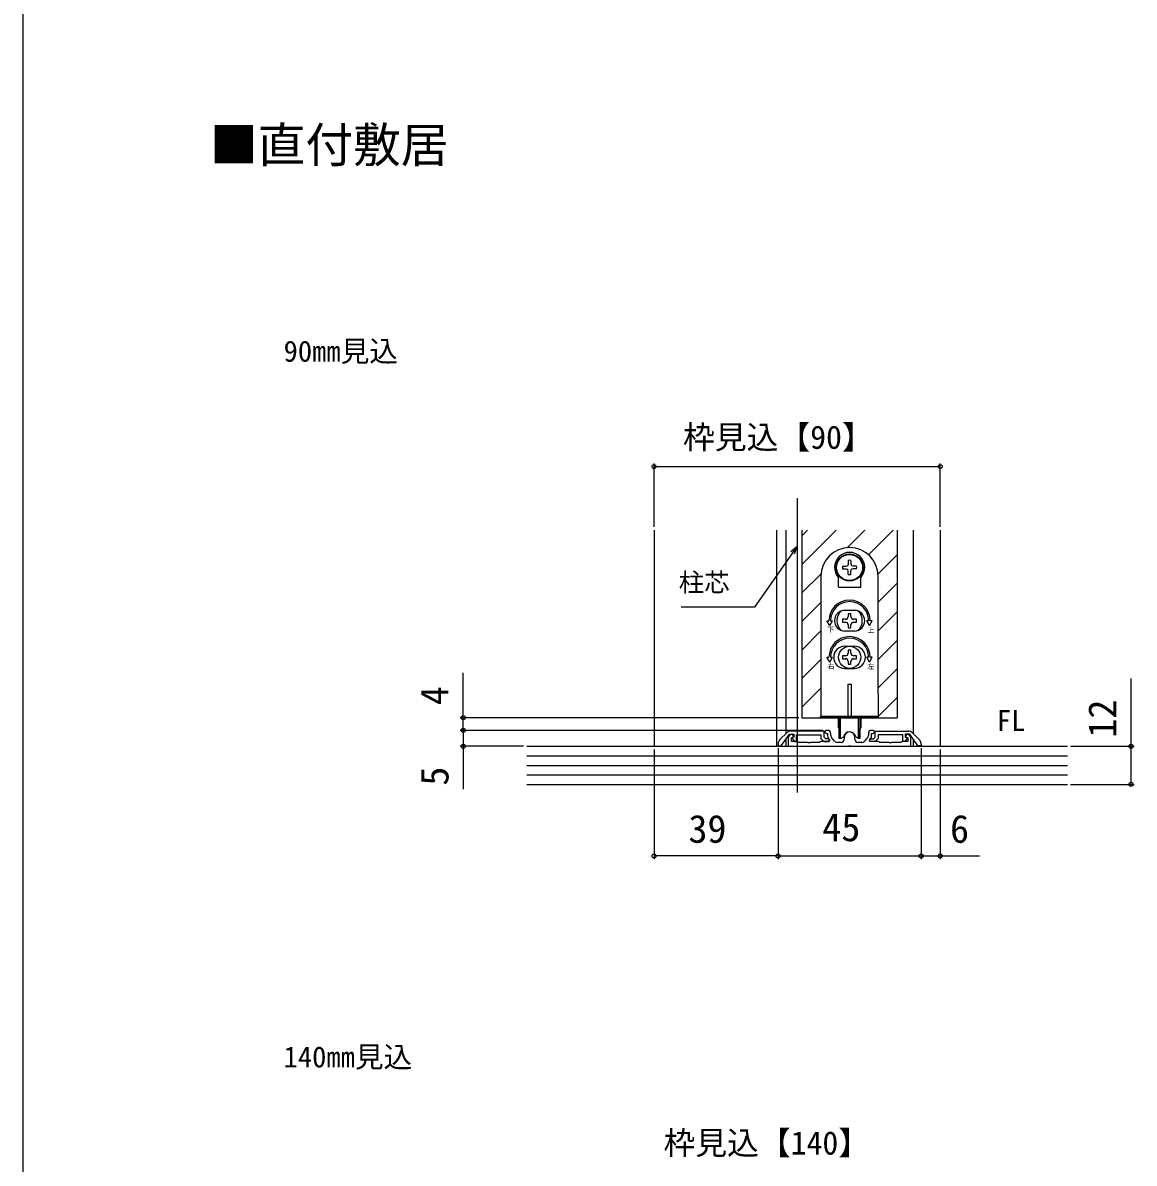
# Model space of a CAD drawing. Units: millimetres, scale not verified. Extents: x -525 to 525, y -783 to 779.
# Drawn here: x -525 to -175.5, y -408.5 to -49.8 of the extents above; entities that cross this region are included whole.
import ezdxf
from ezdxf.enums import TextEntityAlignment as Align

# ---------------------------------------------------------------- set-up
doc = ezdxf.new("R2010")
doc.units = ezdxf.units.MM
doc.header["$LTSCALE"] = 4
for name, color, linetype in [('0-1_USER1', 3, 'Continuous'), ('0-2_YKK_11', 7, 'Continuous'), ('0-3_YKK_12', 2, 'Continuous'), ('0-4_YKK_13', 4, 'Continuous'), ('0-5_YKK_D', 6, 'Continuous'), ('0-6_YKK_ZWAK', 7, 'Continuous'), ('0-7_YSS_K', 3, 'Continuous')]:
    doc.layers.add(name, color=color, linetype=linetype)
doc.styles.add('ＭＳ ゴシック', font='')
doc.styles.get('ＭＳ ゴシック').set_extended_font_data('MS Gothic')

msp = doc.modelspace()

# ---------------------------------------------------------------- linework, layer by layer
at = {"layer": '0-2_YKK_11'}
for p, q in [((-272.994, -272.6), (-283.365, -272.6)), ((-256.994, -272.6), (-246.622, -272.6)), ((-284.779, -273.186), (-286.908, -275.314)), ((-284.294, -274.798), (-284.294, -277.4)), ((-270.894, -274.02), (-270.894, -273.4)), ((-269.592, -275.864), (-270.641, -274.684)), ((-267.694, -276.2), (-268.845, -276.2)), ((-266.694, -274.6), (-266.694, -275.2)), ((-263.294, -275.2), (-263.294, -274.6)), ((-261.143, -276.2), (-262.294, -276.2)), ((-259.346, -274.684), (-260.395, -275.864)), ((-259.094, -273.4), (-259.094, -274.02)), ((-245.208, -273.186), (-243.079, -275.314))]:
    msp.add_line(p, q, dxfattribs=at)
for points in [[(-287.494, -276.728), (-287.494, -277.3), (-286.494, -277.3), (-283.894, -273.6), (-282.494, -273.6), (-282.494, -274.508), (-283.162, -274.751), (-282.357, -275.9), (-281.694, -275.9), (-281.694, -273.8), (-273.994, -273.8), (-273.994, -274.983), (-273.076, -275.9), (-271.394, -275.9), (-271.394, -275.1), (-272.462, -275.1), (-272.994, -274.569), (-272.994, -272.6)], [(-271.894, -272.4), (-272.394, -272.4), (-272.894, -272.9), (-272.394, -273.4), (-271.894, -273.4), (-271.894, -274.02)], [(-242.494, -276.728), (-242.494, -277.3), (-243.494, -277.3), (-246.094, -273.6), (-247.494, -273.6), (-247.494, -274.508), (-246.826, -274.751), (-247.63, -275.9), (-248.294, -275.9), (-248.294, -273.8), (-255.994, -273.8), (-255.994, -274.983), (-256.911, -275.9), (-258.594, -275.9), (-258.594, -275.1), (-257.525, -275.1), (-256.994, -274.569), (-256.994, -272.6)], [(-258.094, -274.02), (-258.094, -273.4), (-257.594, -273.4), (-257.094, -272.9), (-257.594, -272.4), (-258.094, -272.4)], [(-284.294, -277.4), (-265.452, -277.4), (-265.269, -277.28), (-264.719, -277.28), (-264.535, -277.4), (-245.694, -277.4), (-245.694, -274.798)], [(-271.388, -275.349), (-271.232, -275.524), (-271.401, -275.9), (-273.994, -275.9), (-274.253, -276.05), (-274.513, -276.2), (-277.335, -276.2), (-277.519, -276.32), (-278.069, -276.32), (-278.252, -276.2), (-281.074, -276.2), (-281.334, -276.05), (-281.594, -275.9), (-283.294, -275.9), (-283.294, -274.728), (-282.609, -274.479), (-282.951, -273.54), (-283.57, -273.765)], [(-246.417, -273.765), (-247.036, -273.54), (-247.378, -274.479), (-246.694, -274.728), (-246.694, -275.9), (-248.394, -275.9), (-248.653, -276.05), (-248.913, -276.2), (-251.735, -276.2), (-251.919, -276.32), (-252.469, -276.32), (-252.652, -276.2), (-255.474, -276.2), (-255.734, -276.05), (-255.994, -275.9), (-258.586, -275.9), (-258.755, -275.524), (-258.599, -275.349)]]:
    msp.add_lwpolyline(points, dxfattribs=at)
for centre, radius, start, end in [((-283.365, -274.6), 2, 90, 134.99999), ((-271.894, -273.4), 1, 0.00001, 89.99999), ((-258.094, -273.4), 1, 90.00001, 179.99999), ((-246.622, -274.6), 2, 45.00001, 90), ((-285.494, -276.728), 2, 135.00001, 180), ((-283.194, -274.798), 1.1, 110.00001, 179.99998), ((-269.894, -274.02), 2, 180.00001, 221.63353), ((-269.894, -274.02), 1, 180.00003, 221.63355), ((-268.845, -275.2), 1, 221.63354, 270), ((-267.694, -275.2), 1, 270.00001, 359.99999), ((-264.994, -274.6), 1.7, 359.99999, 180.00001), ((-262.294, -275.2), 1, 180.00001, 269.99999), ((-261.143, -275.2), 1, 270, 318.36646), ((-260.094, -274.02), 1, 318.36645, 359.99997), ((-260.094, -274.02), 2, 318.36647, 359.99999), ((-246.794, -274.798), 1.1, 0.00002, 69.99999), ((-244.494, -276.728), 2, 360, 44.99999)]:
    msp.add_arc(centre, radius, start, end, dxfattribs=at)
at = {"layer": '0-3_YKK_12'}
for p, q in [((-281.494, -199.4), (-281.494, -291.9)), ((-326.494, -209.4), (-326.494, -277.4)), ((-287.994, -209.4), (-287.994, -277.4)), ((-284.994, -209.4), (-284.994, -273.4)), ((-279.994, -209.4), (-279.994, -268.4)), ((-279.994, -211.209), (-278.184, -209.4)), ((-279.994, -220.19), (-269.204, -209.4)), ((-265.756, -214.932), (-260.224, -209.4)), ((-259.016, -217.172), (-251.243, -209.4)), ((-249.994, -209.4), (-249.994, -268.4)), ((-244.994, -209.4), (-244.994, -273.4)), ((-236.494, -209.4), (-236.494, -277.4)), ((-256.024, -223.161), (-249.994, -217.131)), ((-279.994, -229.17), (-273.961, -223.138)), ((-255.994, -232.111), (-249.994, -226.111)), ((-279.994, -238.15), (-273.994, -232.15)), ((-255.994, -241.091), (-249.994, -235.091)), ((-279.994, -247.131), (-273.994, -241.131)), ((-255.994, -250.071), (-249.994, -244.071)), ((-279.994, -256.111), (-273.994, -250.111)), ((-255.994, -259.052), (-249.994, -253.052)), ((-279.994, -265.091), (-273.994, -259.091)), ((-255.994, -268.032), (-249.994, -262.032)), ((-279.994, -268.4), (-249.994, -268.4)), ((-274.322, -268.4), (-273.994, -268.071)), ((-284.994, -275.165), (-284.994, -277.4)), ((-244.994, -275.165), (-244.994, -277.4))]:
    msp.add_line(p, q, dxfattribs=at)
at = {"layer": '0-4_YKK_13'}
for p, q in [((-265.413, -220.026), (-265.562, -220.582)), ((-265.394, -218.936), (-265.413, -220.026)), ((-264.594, -218.936), (-264.575, -220.026)), ((-264.575, -220.026), (-264.426, -220.582)), ((-263.869, -220.731), (-264.426, -220.582)), ((-263.869, -221.569), (-264.426, -221.718)), ((-262.779, -220.75), (-263.869, -220.731)), ((-262.779, -221.55), (-263.869, -221.569)), ((-273.994, -223.9), (-273.994, -260.9)), ((-268.494, -227.35), (-268.494, -224.361)), ((-261.494, -227.35), (-261.494, -224.361)), ((-255.994, -260.9), (-255.994, -223.9)), ((-268.494, -227.35), (-261.494, -227.35)), ((-263.494, -234.65), (-266.494, -234.65)), ((-265.434, -235.7), (-265.434, -236.58)), ((-264.554, -235.7), (-265.434, -235.7)), ((-264.554, -236.58), (-264.554, -235.7)), ((-272.11, -237.9), (-271.494, -237.9)), ((-271.244, -239.4), (-272.11, -237.9)), ((-271.244, -239.4), (-270.378, -237.9)), ((-270.994, -237.9), (-270.378, -237.9)), ((-266.314, -237.46), (-267.194, -237.46)), ((-267.194, -237.46), (-267.194, -238.34)), ((-267.194, -238.34), (-266.314, -238.34)), ((-265.434, -239.22), (-265.434, -240.1)), ((-265.434, -240.1), (-264.554, -240.1)), ((-264.554, -240.1), (-264.554, -239.22)), ((-262.794, -237.46), (-263.674, -237.46)), ((-263.674, -238.34), (-262.794, -238.34)), ((-262.794, -238.34), (-262.794, -237.46)), ((-258.994, -237.9), (-259.61, -237.9)), ((-258.744, -239.4), (-259.61, -237.9)), ((-263.494, -241.15), (-266.494, -241.15)), ((-266.494, -245.9), (-263.494, -245.9)), ((-265.434, -247.2), (-265.434, -248.08)), ((-264.554, -247.2), (-265.434, -247.2)), ((-264.554, -248.08), (-264.554, -247.2)), ((-272.11, -249.4), (-271.494, -249.4)), ((-271.244, -250.9), (-272.11, -249.4)), ((-271.244, -250.9), (-270.378, -249.4)), ((-270.994, -249.4), (-270.378, -249.4)), ((-266.314, -248.96), (-267.194, -248.96)), ((-267.194, -248.96), (-267.194, -249.84)), ((-267.194, -249.84), (-266.314, -249.84)), ((-265.434, -250.72), (-265.434, -251.6)), ((-264.554, -251.6), (-264.554, -250.72)), ((-262.794, -248.96), (-263.674, -248.96)), ((-263.674, -249.84), (-262.794, -249.84)), ((-262.794, -249.84), (-262.794, -248.96)), ((-258.744, -250.9), (-259.61, -249.4)), ((-258.994, -249.4), (-259.61, -249.4)), ((-258.744, -250.9), (-257.878, -249.4)), ((-257.878, -249.4), (-258.494, -249.4)), ((-266.494, -252.9), (-263.494, -252.9)), ((-265.434, -251.6), (-264.554, -251.6)), ((-265.494, -257.9), (-264.494, -257.9)), ((-265.494, -268.1), (-265.494, -257.9)), ((-264.494, -257.9), (-264.494, -268.1)), ((-273.994, -260.9), (-273.994, -268.4)), ((-273.994, -267.9), (-255.994, -267.9)), ((-268.494, -271.648), (-268.494, -268.4)), ((-268.244, -274.9), (-268.244, -268.4)), ((-267.844, -274.9), (-267.844, -268.4)), ((-264.494, -268.1), (-265.494, -268.1)), ((-262.144, -274.9), (-262.144, -268.4)), ((-261.494, -268.4), (-261.494, -271.648)), ((-268.246, -271.944), (-268.244, -271.944)), ((-268.244, -271.9), (-268.244, -274.9)), ((-261.744, -274.9), (-261.744, -271.9)), ((-261.744, -271.944), (-261.742, -271.944)), ((-267.844, -274.9), (-268.244, -274.9)), ((-267.844, -274.9), (-267.224, -274.674)), ((-262.144, -274.9), (-262.763, -274.674))]:
    msp.add_line(p, q, dxfattribs=at)
for points in [[(-267.208, -220.75), (-266.118, -220.731), (-265.562, -220.582)], [(-267.208, -221.55), (-266.118, -221.569), (-265.562, -221.718)], [(-265.394, -223.364), (-265.413, -222.274), (-265.562, -221.718)], [(-264.594, -223.364), (-264.575, -222.274), (-264.426, -221.718)], [(-258.744, -239.4), (-257.878, -237.9), (-258.494, -237.9)], [(-255.994, -260.9), (-255.994, -268.4), (-273.994, -268.4)], [(-261.744, -268.4), (-261.744, -274.9), (-262.144, -274.9)]]:
    msp.add_lwpolyline(points, dxfattribs=at)
for centre, radius in [((-264.994, -221.15), 4.25), ((-264.994, -221.15), 4.1), ((-264.994, -249.4), 3.5)]:
    msp.add_circle(centre, radius, dxfattribs=at)
for centre, radius, start, end in [((-264.994, -223.9), 9, 0, 180), ((-264.994, -221.15), 4.75, 317.4631, 222.5369), ((-264.994, -221.15), 2.25, 169.75965, 190.24035), ((-264.994, -221.15), 2.25, 79.75965, 100.24035), ((-264.994, -221.15), 2.25, 349.75965, 10.24035), ((-264.994, -221.15), 2.25, 259.75965, 280.24035), ((-264.994, -237.9), 6.5, 0, 180), ((-264.994, -237.9), 6, 0, 180), ((-266.494, -237.9), 3.25, 90, 270), ((-264.994, -237.9), 4, 129.83844, 230.16156), ((-266.314, -236.58), 0.88, 270, 0), ((-263.674, -236.58), 0.88, 180, 270), ((-263.494, -237.9), 3.25, 270, 90), ((-264.994, -237.9), 4, 309.83844, 50.16156), ((-266.314, -239.22), 0.88, 0, 90), ((-263.674, -239.22), 0.88, 90, 180), ((-264.994, -249.4), 6.5, 0, 180), ((-264.994, -249.4), 6, 0, 180), ((-266.494, -249.4), 3.5, 90, 270), ((-263.494, -249.4), 3.5, 270, 90), ((-266.314, -248.08), 0.88, 270, 0), ((-266.314, -250.72), 0.88, 0, 90), ((-263.674, -248.08), 0.88, 180, 270), ((-263.674, -250.72), 0.88, 90, 180), ((-268.194, -271.648), 0.3, 180, 260), ((-261.794, -271.648), 0.3, 280, 0), ((-267.395, -274.205), 0.5, 290, 343.84988), ((-264.994, -274.9), 2, 16.15012, 163.84988), ((-262.592, -274.205), 0.5, 196.15012, 250)]:
    msp.add_arc(centre, radius, start, end, dxfattribs=at)
at = {"layer": '0-5_YKK_D'}
for p, q in [((-326.494, -208.4), (-326.494, -188.4)), ((-326.494, -189.4), (-236.494, -189.4)), ((-236.494, -208.4), (-236.494, -188.4)), ((-280.994, -268.4), (-387.494, -268.4)), ((-273.394, -272.4), (-387.494, -272.4)), ((-273.394, -272.4), (-387.494, -272.4)), ((-367.494, -277.4), (-387.494, -277.4)), ((-326.494, -278.4), (-326.494, -312.9)), ((-287.494, -278), (-287.494, -312.9)), ((-287.494, -278), (-287.494, -312.9)), ((-242.494, -278), (-242.494, -312.9)), ((-242.494, -278), (-242.494, -312.9)), ((-236.494, -278.4), (-236.494, -312.9)), ((-195.494, -277.4), (-175.494, -277.4)), ((-195.494, -289.4), (-175.494, -289.4)), ((-287.494, -311.9), (-326.494, -311.9)), ((-287.494, -311.9), (-242.494, -311.9))]:
    msp.add_line(p, q, dxfattribs=at)
for points in [[(-281.494, -214.472), (-282.956, -216.561), (-294.89, -233.605), (-317.94, -233.605)], [(-283.516, -216.169), (-281.494, -214.472), (-282.397, -216.953)], [(-386.494, -272.4), (-386.494, -268.4), (-386.494, -254.282)], [(-176.494, -289.4), (-176.494, -277.4), (-176.494, -256.123)], [(-386.494, -272.4), (-386.494, -277.4), (-386.494, -290.905)], [(-242.494, -311.9), (-236.494, -311.9), (-224.125, -311.9)]]:
    msp.add_lwpolyline(points, dxfattribs=at)
for centre in [(-326.494, -189.4), (-236.494, -189.4), (-386.494, -268.4), (-386.494, -272.4), (-386.494, -272.4), (-386.494, -277.4), (-176.494, -277.4), (-176.494, -289.4), (-326.494, -311.9), (-287.494, -311.9), (-287.494, -311.9), (-242.494, -311.9), (-242.494, -311.9), (-236.494, -311.9)]:
    msp.add_circle(centre, 0.637, dxfattribs=at)
at = {"layer": '0-6_YKK_ZWAK'}
msp.add_line((-525, 746.6), (-525, -783.4), dxfattribs=at)
at = {"layer": '0-7_YSS_K'}
for p, q in [((-366.494, -277.4), (-196.494, -277.4)), ((-366.494, -280.4), (-196.494, -280.4)), ((-366.494, -283.4), (-196.494, -283.4)), ((-366.494, -286.4), (-196.494, -286.4)), ((-366.494, -289.4), (-196.494, -289.4))]:
    msp.add_line(p, q, dxfattribs=at)

# ---------------------------------------------------------------- texts
at = {"layer": '0-1_USER1', "style": 'ＭＳ ゴシック'}
for s, height, p in [('■直付敷居', 11, (-466.147, -97.014)), ('90㎜見込', 6.598, (-442.994, -158.4)), ('FL', 6.598, (-218.699, -274.559)), ('140㎜見込', 6.598, (-442.994, -380.4))]:
    msp.add_text(s, height=height, dxfattribs=at).set_placement(p, align=Align.BOTTOM_LEFT)
at = {"layer": '0-4_YKK_13', "style": 'ＭＳ ゴシック'}
for s, p in [('下', (-272.023, -241.944)), ('上', (-259.349, -242.113)), ('右', (-271.914, -253.468)), ('左', (-259.373, -253.504))]:
    msp.add_text(s, height=1.558, dxfattribs=at).set_placement(p, align=Align.BOTTOM_LEFT)
at = {"layer": '0-5_YKK_D', "style": 'ＭＳ ゴシック'}
for s, height, p in [('枠見込【90】', 7.331, (-317.374, -186.036)), ('柱芯', 5.865, (-318.725, -230.552)), ('39', 8.798, (-315.687, -310.4)), ('45', 8.798, (-273.585, -309.9)), ('6', 8.798, (-233.398, -310.4)), ('枠見込【140】', 7.331, (-323.511, -408.036))]:
    msp.add_text(s, height=height, dxfattribs=at).set_placement(p, align=Align.BOTTOM_LEFT)
for s, p in [('4', (-388.494, -264.464)), ('12', (-178.494, -274.691)), ('5', (-388.494, -289.791))]:
    msp.add_text(s, height=8.798, rotation=90, dxfattribs=at).set_placement(p, align=Align.BOTTOM_LEFT)

doc.saveas('drawing.dxf')
